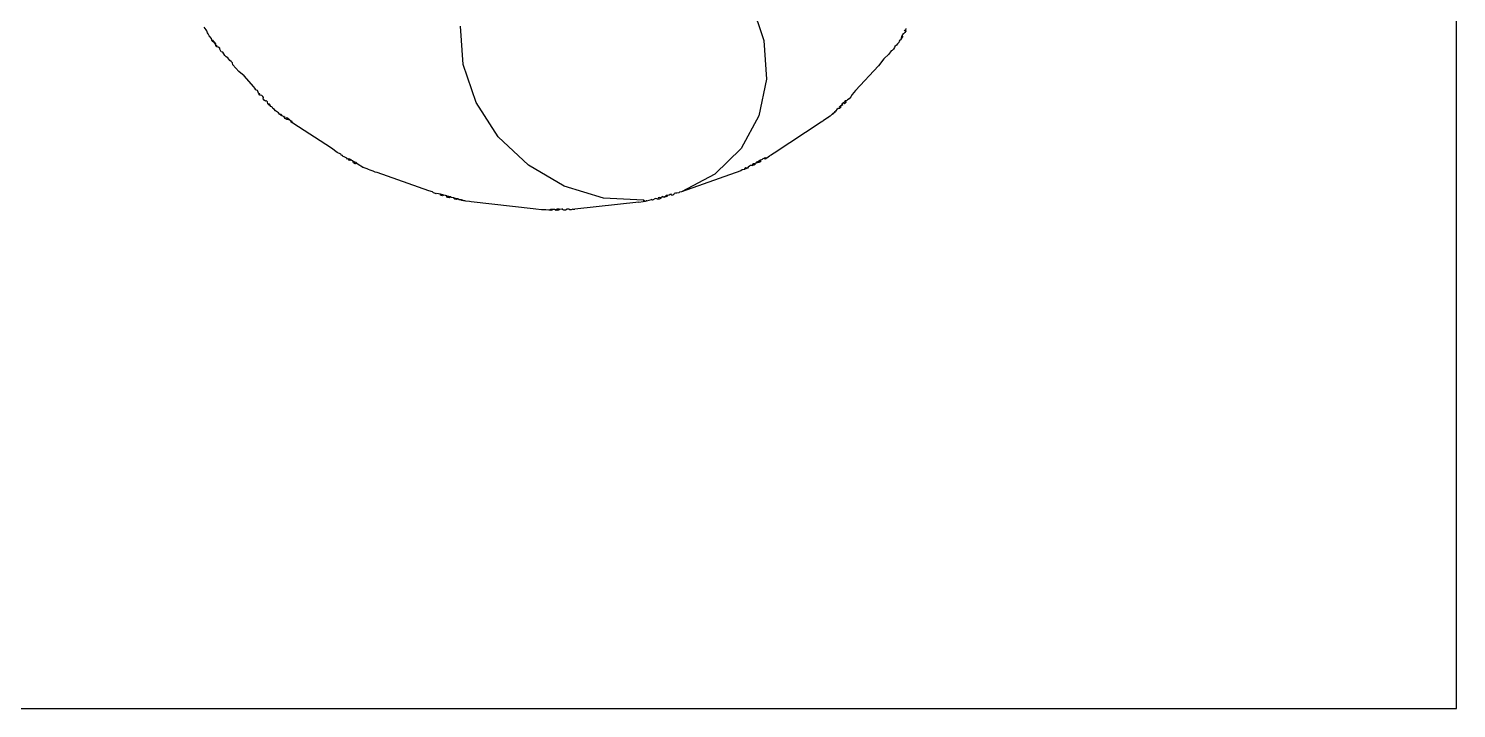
# Model space of a CAD drawing. Header units: inches. Extents: x 9636 to 21597, y -10243 to 557.
# Drawn here: x 14773.275 to 14776.069, y -8337.46 to -8336.13 of the extents above; entities that cross this region are included whole.
import ezdxf

# ---------------------------------------------------------------- set-up
doc = ezdxf.new("R2010")
doc.units = ezdxf.units.IN
doc.header["$MEASUREMENT"] = 0
doc.layers.add('Edges', color=7, linetype='Continuous')

# ---------------------------------------------------------------- blocks, each defined once
blk = doc.blocks.new('FF')
at = {"layer": 'Edges', "color": 252, "true_color": 0x939598}
for p, q in [((14776.0688, -8337.4603), (14776.0688, -8334.0351)), ((14774.6887, -8336.0794), (14774.7139, -8336.1533)), ((14773.6204, -8336.1299), (14773.6189, -8336.1269)), ((14773.6226, -8336.1321), (14773.6204, -8336.1299)), ((14773.6237, -8336.1344), (14773.6226, -8336.1321)), ((14773.6249, -8336.1383), (14773.6237, -8336.1344)), ((14773.6266, -8336.1403), (14773.6249, -8336.1383)), ((14773.6284, -8336.1441), (14773.6266, -8336.1403)), ((14774.1256, -8336.2003), (14774.1205, -8336.1248)), ((14774.9845, -8336.1426), (14774.9832, -8336.1452)), ((14774.9874, -8336.1397), (14774.9845, -8336.1426)), ((14774.9845, -8336.1426), (14774.9848, -8336.1459)), ((14774.9874, -8336.1397), (14774.9853, -8336.141)), ((14774.9897, -8336.1377), (14774.9874, -8336.1397)), ((14774.9889, -8336.1337), (14774.9882, -8336.1352)), ((14774.9911, -8336.1329), (14774.9889, -8336.1337)), ((14774.9889, -8336.1337), (14774.9914, -8336.1348)), ((14774.9914, -8336.1348), (14774.9897, -8336.1377)), ((14774.9916, -8336.1297), (14774.9911, -8336.1329)), ((14774.9911, -8336.1329), (14774.9914, -8336.1348)), ((14773.6328, -8336.1492), (14773.6284, -8336.1441)), ((14773.6337, -8336.1522), (14773.6328, -8336.1492)), ((14773.636, -8336.1529), (14773.6337, -8336.1522)), ((14773.6356, -8336.155), (14773.6337, -8336.1522)), ((14773.6388, -8336.1579), (14773.6356, -8336.155)), ((14773.6372, -8336.1542), (14773.636, -8336.1529)), ((14773.6388, -8336.1579), (14773.6372, -8336.1542)), ((14773.6404, -8336.1579), (14773.6372, -8336.1542)), ((14773.6413, -8336.1607), (14773.6388, -8336.1579)), ((14773.6413, -8336.1607), (14773.6404, -8336.1579)), ((14773.6414, -8336.1628), (14773.6413, -8336.1607)), ((14773.6414, -8336.1628), (14773.6415, -8336.1592)), ((14773.6443, -8336.1634), (14773.6414, -8336.1628)), ((14773.6436, -8336.1655), (14773.6414, -8336.1628)), ((14773.646, -8336.166), (14773.6436, -8336.1655)), ((14773.6491, -8336.1679), (14773.646, -8336.166)), ((14773.6495, -8336.17), (14773.6491, -8336.1679)), ((14773.6506, -8336.173), (14773.6495, -8336.17)), ((14773.6515, -8336.1741), (14773.6495, -8336.17)), ((14774.7139, -8336.1533), (14774.719, -8336.2288)), ((14774.9672, -8336.1699), (14774.9649, -8336.1725)), ((14774.9692, -8336.1666), (14774.9672, -8336.1699)), ((14774.9692, -8336.1666), (14774.9684, -8336.1678)), ((14774.97, -8336.1651), (14774.9692, -8336.1666)), ((14774.9733, -8336.1623), (14774.97, -8336.1651)), ((14774.9754, -8336.1595), (14774.9733, -8336.1623)), ((14774.9775, -8336.1568), (14774.9754, -8336.1595)), ((14774.9787, -8336.1543), (14774.9775, -8336.1568)), ((14774.981, -8336.1517), (14774.9787, -8336.1543)), ((14774.9795, -8336.1527), (14774.9787, -8336.1543)), ((14774.981, -8336.1517), (14774.9795, -8336.1527)), ((14774.983, -8336.1488), (14774.981, -8336.1517)), ((14774.9848, -8336.1459), (14774.9823, -8336.1469)), ((14774.9823, -8336.1469), (14774.983, -8336.1488)), ((14774.9848, -8336.1459), (14774.983, -8336.1488)), ((14773.6515, -8336.1741), (14773.6506, -8336.173)), ((14773.6522, -8336.1756), (14773.6515, -8336.1741)), ((14773.655, -8336.1762), (14773.6522, -8336.1756)), ((14773.6573, -8336.1793), (14773.655, -8336.1762)), ((14773.659, -8336.1828), (14773.6573, -8336.1793)), ((14773.6616, -8336.1853), (14773.659, -8336.1828)), ((14773.6649, -8336.1872), (14773.6616, -8336.1853)), ((14773.6689, -8336.1921), (14773.6649, -8336.1872)), ((14773.6716, -8336.1945), (14773.6689, -8336.1921)), ((14773.6743, -8336.1968), (14773.6716, -8336.1945)), ((14773.675, -8336.2006), (14773.6743, -8336.1968)), ((14774.9486, -8336.1893), (14774.9378, -8336.2027)), ((14774.9582, -8336.1798), (14774.9486, -8336.1893)), ((14774.9626, -8336.1734), (14774.9582, -8336.1798)), ((14774.9649, -8336.1725), (14774.9626, -8336.1734)), ((14773.6864, -8336.2135), (14773.675, -8336.2006)), ((14773.6968, -8336.222), (14773.6864, -8336.2135)), ((14773.7158, -8336.2437), (14773.6968, -8336.222)), ((14774.1508, -8336.2742), (14774.1256, -8336.2003)), ((14774.9378, -8336.2027), (14774.8933, -8336.2512)), ((14773.7178, -8336.2465), (14773.7158, -8336.2437)), ((14773.7198, -8336.2494), (14773.7178, -8336.2465)), ((14773.7229, -8336.2513), (14773.7198, -8336.2494)), ((14773.7256, -8336.2572), (14773.7229, -8336.2513)), ((14774.719, -8336.2288), (14774.7037, -8336.3007)), ((14774.8933, -8336.2512), (14774.8864, -8336.2587)), ((14773.7278, -8336.2599), (14773.7256, -8336.2572)), ((14773.7279, -8336.2572), (14773.7256, -8336.2572)), ((14773.7278, -8336.2599), (14773.7279, -8336.2572)), ((14773.7313, -8336.2608), (14773.7278, -8336.2599)), ((14773.7332, -8336.263), (14773.7313, -8336.2608)), ((14773.7351, -8336.265), (14773.7332, -8336.263)), ((14773.7341, -8336.2674), (14773.7351, -8336.265)), ((14773.7364, -8336.27), (14773.7341, -8336.2674)), ((14773.739, -8336.2721), (14773.7364, -8336.27)), ((14773.7408, -8336.2714), (14773.739, -8336.2721)), ((14773.7424, -8336.2732), (14773.7408, -8336.2714)), ((14773.7432, -8336.2772), (14773.7424, -8336.2732)), ((14773.7457, -8336.2797), (14773.7432, -8336.2772)), ((14773.7463, -8336.2776), (14773.7432, -8336.2772)), ((14773.7457, -8336.2797), (14773.7463, -8336.2776)), ((14773.7477, -8336.2805), (14773.7457, -8336.2797)), ((14773.7477, -8336.2791), (14773.7463, -8336.2776)), ((14773.7491, -8336.2821), (14773.7477, -8336.2805)), ((14773.7512, -8336.2831), (14773.7491, -8336.2821)), ((14774.1942, -8336.3414), (14774.1508, -8336.2742)), ((14774.8624, -8336.282), (14774.8612, -8336.2833)), ((14774.8624, -8336.282), (14774.8618, -8336.2861)), ((14774.8636, -8336.2812), (14774.8624, -8336.282)), ((14774.8673, -8336.2799), (14774.8636, -8336.2812)), ((14774.8636, -8336.2812), (14774.8644, -8336.2837)), ((14774.8671, -8336.2773), (14774.8659, -8336.2785)), ((14774.8694, -8336.2751), (14774.8671, -8336.2773)), ((14774.8671, -8336.2773), (14774.8673, -8336.2799)), ((14774.8706, -8336.2738), (14774.8694, -8336.2751)), ((14774.8716, -8336.2768), (14774.8694, -8336.2751)), ((14774.8731, -8336.2714), (14774.8706, -8336.2738)), ((14774.874, -8336.2742), (14774.8716, -8336.2768)), ((14774.8753, -8336.2714), (14774.8731, -8336.2714)), ((14774.8731, -8336.2714), (14774.874, -8336.2742)), ((14774.8772, -8336.269), (14774.8753, -8336.2714)), ((14774.8807, -8336.267), (14774.8772, -8336.269)), ((14774.8837, -8336.2632), (14774.8807, -8336.267)), ((14774.8864, -8336.2587), (14774.8837, -8336.2632)), ((14773.7525, -8336.2845), (14773.7512, -8336.2831)), ((14773.753, -8336.2865), (14773.7525, -8336.2845)), ((14773.756, -8336.2884), (14773.753, -8336.2865)), ((14773.7573, -8336.2899), (14773.756, -8336.2884)), ((14773.7584, -8336.2911), (14773.756, -8336.2884)), ((14773.7644, -8336.2948), (14773.7584, -8336.2911)), ((14773.7662, -8336.2975), (14773.7644, -8336.2948)), ((14773.7662, -8336.2975), (14773.7688, -8336.2975)), ((14773.7691, -8336.2996), (14773.7662, -8336.2975)), ((14773.7688, -8336.2975), (14773.7703, -8336.2985)), ((14773.7715, -8336.3009), (14773.7691, -8336.2996)), ((14773.7715, -8336.3009), (14773.7703, -8336.2985)), ((14773.7737, -8336.3021), (14773.7715, -8336.3009)), ((14773.7757, -8336.304), (14773.7737, -8336.3021)), ((14773.7757, -8336.304), (14773.7747, -8336.3012)), ((14773.7774, -8336.3055), (14773.7757, -8336.304)), ((14773.7774, -8336.3055), (14773.7762, -8336.3021)), ((14773.7806, -8336.3048), (14773.7774, -8336.3055)), ((14773.7804, -8336.3076), (14773.7774, -8336.3055)), ((14773.7861, -8336.3088), (14773.7804, -8336.3076)), ((14773.7821, -8336.3057), (14773.7806, -8336.3048)), ((14773.7861, -8336.3088), (14773.7821, -8336.3057)), ((14773.7861, -8336.3088), (14773.7905, -8336.3112)), ((14774.7037, -8336.3007), (14774.6691, -8336.3642)), ((14774.829, -8336.3108), (14774.8259, -8336.3127)), ((14774.8304, -8336.3096), (14774.829, -8336.3108)), ((14774.8375, -8336.3052), (14774.8304, -8336.3096)), ((14774.8405, -8336.3031), (14774.8375, -8336.3052)), ((14774.8386, -8336.3042), (14774.8375, -8336.3052)), ((14774.8434, -8336.301), (14774.8405, -8336.3031)), ((14774.8459, -8336.2985), (14774.8434, -8336.301)), ((14774.8486, -8336.2971), (14774.8459, -8336.2985)), ((14774.8515, -8336.2948), (14774.8472, -8336.2972)), ((14774.8515, -8336.2948), (14774.8486, -8336.2971)), ((14774.8542, -8336.2926), (14774.8515, -8336.2948)), ((14774.8517, -8336.2928), (14774.8515, -8336.2948)), ((14774.8542, -8336.2926), (14774.8517, -8336.2928)), ((14774.8544, -8336.2909), (14774.853, -8336.2915)), ((14774.8544, -8336.2909), (14774.8542, -8336.2926)), ((14774.8565, -8336.288), (14774.8544, -8336.2909)), ((14774.8591, -8336.286), (14774.8565, -8336.288)), ((14774.8591, -8336.286), (14774.8577, -8336.2867)), ((14774.8618, -8336.2861), (14774.8591, -8336.286)), ((14774.8644, -8336.2837), (14774.8618, -8336.2861)), ((14773.789, -8336.3131), (14773.7874, -8336.3117)), ((14773.7922, -8336.315), (14773.789, -8336.3131)), ((14773.7922, -8336.315), (14773.7905, -8336.3112)), ((14773.868, -8336.3636), (14773.7922, -8336.315)), ((14774.8259, -8336.3127), (14774.7337, -8336.3734)), ((14773.8788, -8336.3721), (14773.868, -8336.3636)), ((14774.2531, -8336.3974), (14774.1942, -8336.3414)), ((14774.6691, -8336.3642), (14774.6175, -8336.4149)), ((14773.8858, -8336.3759), (14773.8788, -8336.3721)), ((14773.8871, -8336.378), (14773.8858, -8336.3759)), ((14773.8895, -8336.3779), (14773.8871, -8336.378)), ((14773.8901, -8336.3801), (14773.8895, -8336.3779)), ((14773.8924, -8336.3811), (14773.8901, -8336.3801)), ((14773.8949, -8336.3819), (14773.8924, -8336.3811)), ((14773.8975, -8336.3832), (14773.8949, -8336.3819)), ((14773.8988, -8336.3855), (14773.8975, -8336.3832)), ((14773.9018, -8336.3845), (14773.8988, -8336.3855)), ((14773.9034, -8336.3854), (14773.9018, -8336.3845)), ((14773.9019, -8336.3874), (14773.9018, -8336.3845)), ((14773.9037, -8336.3877), (14773.9018, -8336.3845)), ((14773.9037, -8336.3877), (14773.9019, -8336.3874)), ((14773.9062, -8336.387), (14773.9034, -8336.3854)), ((14773.9062, -8336.387), (14773.9037, -8336.3877)), ((14773.9079, -8336.3879), (14773.9062, -8336.387)), ((14773.9095, -8336.3887), (14773.9079, -8336.3879)), ((14773.9109, -8336.3925), (14773.9095, -8336.3887)), ((14773.9108, -8336.3899), (14773.9095, -8336.3887)), ((14773.9136, -8336.3912), (14773.9108, -8336.3899)), ((14773.9142, -8336.3942), (14773.9109, -8336.3925)), ((14773.9158, -8336.3922), (14773.9136, -8336.3912)), ((14773.9158, -8336.3922), (14773.9142, -8336.3942)), ((14773.918, -8336.3937), (14773.9142, -8336.3942)), ((14773.918, -8336.3937), (14773.9158, -8336.3922)), ((14773.918, -8336.3937), (14773.9303, -8336.4018)), ((14774.6973, -8336.3946), (14774.6934, -8336.3948)), ((14774.6973, -8336.3946), (14774.6948, -8336.3969)), ((14774.698, -8336.3924), (14774.6973, -8336.3946)), ((14774.6996, -8336.3915), (14774.698, -8336.3924)), ((14774.701, -8336.3928), (14774.698, -8336.3924)), ((14774.7025, -8336.39), (14774.6996, -8336.3915)), ((14774.704, -8336.3921), (14774.701, -8336.3928)), ((14774.7041, -8336.3891), (14774.7025, -8336.39)), ((14774.704, -8336.3921), (14774.7025, -8336.39)), ((14774.7041, -8336.3891), (14774.704, -8336.3921)), ((14774.7073, -8336.3904), (14774.704, -8336.3921)), ((14774.7074, -8336.3874), (14774.7041, -8336.3891)), ((14774.7057, -8336.3883), (14774.7041, -8336.3891)), ((14774.7074, -8336.3874), (14774.7073, -8336.3904)), ((14774.7104, -8336.386), (14774.7074, -8336.3874)), ((14774.7119, -8336.385), (14774.7104, -8336.386)), ((14774.7143, -8336.384), (14774.7119, -8336.385)), ((14774.7163, -8336.3827), (14774.7143, -8336.384)), ((14774.7162, -8336.3852), (14774.7143, -8336.384)), ((14774.7163, -8336.3827), (14774.7162, -8336.3852)), ((14774.7193, -8336.3833), (14774.7162, -8336.3852)), ((14774.7193, -8336.3833), (14774.7163, -8336.3827)), ((14774.725, -8336.3793), (14774.7193, -8336.3833)), ((14774.7263, -8336.3784), (14774.725, -8336.3793)), ((14774.7278, -8336.3777), (14774.7263, -8336.3784)), ((14774.7308, -8336.3756), (14774.7278, -8336.3777)), ((14774.7337, -8336.3734), (14774.7308, -8336.3756)), ((14773.9336, -8336.4027), (14773.9303, -8336.4018)), ((14773.9374, -8336.4043), (14773.9336, -8336.4027)), ((14773.9399, -8336.4058), (14773.9374, -8336.4043)), ((14773.9435, -8336.4071), (14773.9399, -8336.4058)), ((14773.9494, -8336.4086), (14773.9435, -8336.4071)), ((14773.9534, -8336.4106), (14773.9494, -8336.4086)), ((14773.957, -8336.4117), (14773.9534, -8336.4106)), ((14774.058, -8336.4473), (14773.957, -8336.4117)), ((14774.3233, -8336.4384), (14774.2531, -8336.3974)), ((14774.6687, -8336.4079), (14774.5524, -8336.4494)), ((14774.6175, -8336.4149), (14774.5524, -8336.4494)), ((14774.6714, -8336.4065), (14774.6687, -8336.4079)), ((14774.675, -8336.4055), (14774.6714, -8336.4065)), ((14774.6763, -8336.4039), (14774.675, -8336.4055)), ((14774.6785, -8336.4041), (14774.675, -8336.4055)), ((14774.6787, -8336.4026), (14774.6763, -8336.4039)), ((14774.682, -8336.4027), (14774.6785, -8336.4041)), ((14774.682, -8336.4027), (14774.6787, -8336.4026)), ((14774.6828, -8336.4012), (14774.682, -8336.4027)), ((14774.6857, -8336.3989), (14774.6828, -8336.4012)), ((14774.6873, -8336.398), (14774.6857, -8336.3989)), ((14774.6906, -8336.3971), (14774.6873, -8336.398)), ((14774.6888, -8336.3977), (14774.6873, -8336.398)), ((14774.6915, -8336.3985), (14774.6888, -8336.3977)), ((14774.6918, -8336.3956), (14774.6906, -8336.3971)), ((14774.6918, -8336.3956), (14774.6915, -8336.3985)), ((14774.6934, -8336.3948), (14774.6918, -8336.3956)), ((14774.6948, -8336.3969), (14774.6918, -8336.3956)), ((14774.0654, -8336.4494), (14774.058, -8336.4473)), ((14774.0677, -8336.4513), (14774.0654, -8336.4494)), ((14774.4001, -8336.4615), (14774.3233, -8336.4384)), ((14774.5486, -8336.4502), (14774.5472, -8336.4511)), ((14774.5524, -8336.4494), (14774.5486, -8336.4502)), ((14774.0712, -8336.4527), (14774.0677, -8336.4513)), ((14774.0727, -8336.453), (14774.0712, -8336.4527)), ((14774.0741, -8336.4528), (14774.0727, -8336.453)), ((14774.0769, -8336.4535), (14774.0741, -8336.4528)), ((14774.081, -8336.4537), (14774.0769, -8336.4535)), ((14774.0857, -8336.455), (14774.081, -8336.4537)), ((14774.0812, -8336.4561), (14774.081, -8336.4537)), ((14774.0848, -8336.4573), (14774.0812, -8336.4561)), ((14774.0857, -8336.455), (14774.0848, -8336.4573)), ((14774.0873, -8336.456), (14774.0848, -8336.4573)), ((14774.0873, -8336.456), (14774.0857, -8336.455)), ((14774.0907, -8336.4564), (14774.0873, -8336.456)), ((14774.0925, -8336.4569), (14774.0907, -8336.4564)), ((14774.0948, -8336.4586), (14774.0925, -8336.4569)), ((14774.0949, -8336.4603), (14774.0925, -8336.4569)), ((14774.0976, -8336.4583), (14774.0948, -8336.4586)), ((14774.0976, -8336.4583), (14774.0949, -8336.4603)), ((14774.0986, -8336.4612), (14774.0949, -8336.4603)), ((14774.1012, -8336.4593), (14774.0976, -8336.4583)), ((14774.0994, -8336.4588), (14774.0976, -8336.4583)), ((14774.1012, -8336.4593), (14774.0986, -8336.4612)), ((14774.1026, -8336.4601), (14774.1012, -8336.4593)), ((14774.1063, -8336.4608), (14774.1026, -8336.4601)), ((14774.1081, -8336.4613), (14774.1063, -8336.4608)), ((14774.1089, -8336.4637), (14774.1063, -8336.4608)), ((14774.1089, -8336.4637), (14774.1081, -8336.4613)), ((14774.1113, -8336.4624), (14774.1089, -8336.4637)), ((14774.1127, -8336.4645), (14774.1089, -8336.4637)), ((14774.1132, -8336.4627), (14774.1113, -8336.4624)), ((14774.115, -8336.4632), (14774.1127, -8336.4645)), ((14774.115, -8336.4632), (14774.1132, -8336.4627)), ((14774.1175, -8336.4647), (14774.115, -8336.4632)), ((14774.1198, -8336.4649), (14774.1175, -8336.4647)), ((14774.1222, -8336.4652), (14774.1198, -8336.4649)), ((14774.1231, -8336.4664), (14774.1198, -8336.4649)), ((14774.1244, -8336.4658), (14774.1222, -8336.4652)), ((14774.1269, -8336.467), (14774.1231, -8336.4664)), ((14774.1269, -8336.467), (14774.1244, -8336.4658)), ((14774.1307, -8336.4675), (14774.1269, -8336.467)), ((14774.129, -8336.4671), (14774.1269, -8336.467)), ((14774.1307, -8336.4675), (14774.129, -8336.4671)), ((14774.1375, -8336.4684), (14774.1307, -8336.4675)), ((14774.1413, -8336.4688), (14774.1375, -8336.4684)), ((14774.2624, -8336.4825), (14774.1413, -8336.4688)), ((14774.4688, -8336.4693), (14774.3442, -8336.4834)), ((14774.4782, -8336.4653), (14774.4001, -8336.4615)), ((14774.4688, -8336.4693), (14774.4775, -8336.4683)), ((14774.4813, -8336.4679), (14774.4775, -8336.4683)), ((14774.4813, -8336.4679), (14774.4782, -8336.4653)), ((14774.4851, -8336.4668), (14774.4813, -8336.4679)), ((14774.4851, -8336.4668), (14774.4837, -8336.4672)), ((14774.4851, -8336.4668), (14774.4937, -8336.4645)), ((14774.4956, -8336.4656), (14774.4937, -8336.4645)), ((14774.5003, -8336.4627), (14774.4956, -8336.4656)), ((14774.5022, -8336.4623), (14774.5003, -8336.4627)), ((14774.5061, -8336.4635), (14774.5022, -8336.4623)), ((14774.5072, -8336.4609), (14774.5061, -8336.4635)), ((14774.5061, -8336.4635), (14774.5098, -8336.4627)), ((14774.5091, -8336.4604), (14774.5072, -8336.4609)), ((14774.5132, -8336.461), (14774.5091, -8336.4604)), ((14774.5098, -8336.4627), (14774.5132, -8336.461)), ((14774.5141, -8336.459), (14774.5132, -8336.461)), ((14774.5159, -8336.4585), (14774.5141, -8336.459)), ((14774.5174, -8336.46), (14774.5159, -8336.4585)), ((14774.5204, -8336.4584), (14774.5174, -8336.46)), ((14774.5201, -8336.4601), (14774.5174, -8336.46)), ((14774.5204, -8336.4584), (14774.5201, -8336.4601)), ((14774.5228, -8336.4567), (14774.5204, -8336.4584)), ((14774.5237, -8336.4591), (14774.5204, -8336.4584)), ((14774.5246, -8336.4562), (14774.5228, -8336.4567)), ((14774.5246, -8336.4562), (14774.5237, -8336.4591)), ((14774.5282, -8336.4556), (14774.5246, -8336.4562)), ((14774.5307, -8336.4548), (14774.5282, -8336.4556)), ((14774.5329, -8336.454), (14774.5307, -8336.4548)), ((14774.5338, -8336.4559), (14774.5307, -8336.4548)), ((14774.5338, -8336.4559), (14774.5374, -8336.4547)), ((14774.5374, -8336.4547), (14774.5383, -8336.4525)), ((14774.5407, -8336.4519), (14774.5383, -8336.4525)), ((14774.5437, -8336.4519), (14774.5407, -8336.4519)), ((14774.5472, -8336.4511), (14774.5437, -8336.4519)), ((14774.2678, -8336.4831), (14774.2624, -8336.4825)), ((14774.2785, -8336.4843), (14774.2678, -8336.4831)), ((14774.2823, -8336.4847), (14774.2785, -8336.4843)), ((14774.287, -8336.4845), (14774.2823, -8336.4847)), ((14774.293, -8336.4854), (14774.287, -8336.4845)), ((14774.2964, -8336.484), (14774.293, -8336.4854)), ((14774.2968, -8336.4856), (14774.293, -8336.4854)), ((14774.3022, -8336.4838), (14774.2964, -8336.484)), ((14774.3022, -8336.4838), (14774.2968, -8336.4856)), ((14774.3041, -8336.4837), (14774.3022, -8336.4838)), ((14774.3075, -8336.4858), (14774.3041, -8336.4837)), ((14774.3075, -8336.4842), (14774.3041, -8336.4837)), ((14774.3094, -8336.4834), (14774.3075, -8336.4858)), ((14774.3094, -8336.4834), (14774.3075, -8336.4842)), ((14774.3132, -8336.4833), (14774.3094, -8336.4834)), ((14774.3113, -8336.4857), (14774.3094, -8336.4834)), ((14774.3132, -8336.4833), (14774.3113, -8336.4857)), ((14774.3132, -8336.4833), (14774.3113, -8336.4834)), ((14774.3147, -8336.4836), (14774.3132, -8336.4833)), ((14774.3185, -8336.4833), (14774.3147, -8336.4836)), ((14774.3221, -8336.4854), (14774.3185, -8336.4833)), ((14774.3204, -8336.4833), (14774.3185, -8336.4833)), ((14774.3259, -8336.4852), (14774.3221, -8336.4854)), ((14774.3291, -8336.4833), (14774.3259, -8336.4852)), ((14774.3325, -8336.4834), (14774.3291, -8336.4833)), ((14774.3344, -8336.4842), (14774.3325, -8336.4834)), ((14774.3366, -8336.4843), (14774.3344, -8336.4842)), ((14774.3398, -8336.4834), (14774.3366, -8336.4843)), ((14774.3398, -8336.4834), (14774.3442, -8336.4834)), ((14770.5886, -8337.4603), (14776.0688, -8337.4603))]:
    blk.add_line(p, q, dxfattribs=at)

msp = doc.modelspace()

# ---------------------------------------------------------------- block references
at = {"color": 18, "true_color": 0x000000}
msp.add_blockref('FF', (0, 0), dxfattribs=at)

doc.saveas('drawing.dxf')
